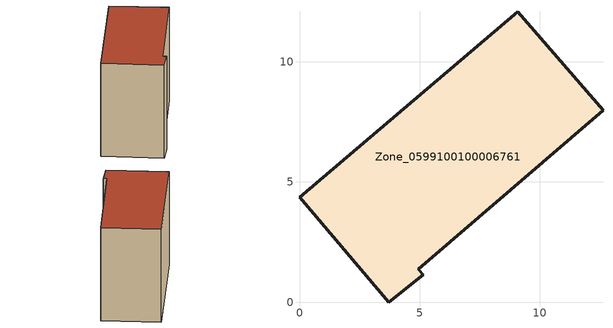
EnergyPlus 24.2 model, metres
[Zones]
Zone_0599100100006761
 floor ground (C_G): 0,4.36 9.07,12.07 12.62,7.99 4.95,1.36 5.14,1.14 3.7,0 z1.82
 wall outside (C_F): 3.7,0 5.14,1.14 4.95,1.36 12.62,7.99 9.07,12.07 0,4.36 3.7,0 z1.82:11.03
 roof outside (C_R): 9.07,12.07 0,4.36 3.7,0 5.14,1.14 4.95,1.36 12.62,7.99 z11.03
[BUILDING]
Pand.0599100100006761: North Axis=0; Terrain=City; Loads Convergence Tolerance Value=0.04; Temperature Convergence Tolerance Value=0.4; Solar Distribution=FullExterior; Maximum Number of Warmup Days=25; Minimum Number of Warmup Days=1
[Site:Location]
Rotterdam.The.Hague.AP_ZH_NLD Design_Conditions: Latitude=51.96; Longitude=4.45; Time Zone=1; Elevation=-4.5
[SITE:GROUNDTEMPERATURE:BUILDINGSURFACE]
18, 18, 18, 18, 18, 18, 18, 18, 18, 18, 18, 18
[MATERIAL] Thermal Absorptance=0.9; Solar Absorptance=0.7; Visible Absorptance=0.7
Name | Roughness | Thickness | Conductivity | Density | Specific Heat
G.TC.2015-2018 | MediumSmooth | 0.15 | 0.0428571 | 540 | 1210
F.TC.2015-2018 | Rough | 0.3 | 0.0666667 | 1920 | 840
R.TC.2015-2018 | MediumRough | 0.2 | 0.0333333 | 1500 | 1000
[CONSTRUCTION]
C_G: G.TC.2015-2018
C_F: F.TC.2015-2018
C_R: R.TC.2015-2018
[ZONE]
Zone_0599100100006761: Type=1; Multiplier=1; Ceiling Height=Autocalculate; Volume=Autocalculate; Floor Area=autocalculate; Part of Total Floor Area=Yes
[ZONEINFILTRATION:DESIGNFLOWRATE]
Infil_Zone_0599100100006761: Zone or ZoneList or Space or SpaceList=Zone_0599100100006761; Schedule=AlwaysOn; Design Flow Rate Calculation Method=Flow/Area; Flow Rate per Floor Area=0.0015; Constant Term Coefficient=1; Temperature Term Coefficient=0; Velocity Term Coefficient=0; Velocity Squared Term Coefficient=0
[HVACTEMPLATE:ZONE:IDEALLOADSAIRSYSTEM]
Zone_0599100100006761: Maximum Heating Supply Air Temperature=50; Minimum Cooling Supply Air Temperature=13; Maximum Heating Supply Air Humidity Ratio=0.0156; Minimum Cooling Supply Air Humidity Ratio=0.0077; Heating Limit=NoLimit; Cooling Limit=NoLimit; Dehumidification Control Type=ConstantSensibleHeatRatio; Cooling Sensible Heat Ratio=0.7; Dehumidification Setpoint=60; Humidification Control Type=None; Humidification Setpoint=30; Outdoor Air Method=None; Outdoor Air Flow Rate per Person=0.00944; Outdoor Air Flow Rate per Zone Floor Area=0; Outdoor Air Flow Rate per Zone=0; Demand Controlled Ventilation Type=None; Outdoor Air Economizer Type=NoEconomizer; Heat Recovery Type=None; Sensible Heat Recovery Effectiveness=0.7; Latent Heat Recovery Effectiveness=0.65
[ZONECONTROL:THERMOSTAT]
ThermostatControl_Zone_0599100100006761: Zone or ZoneList=Zone_0599100100006761; Control Type Schedule=DualSetpointControlType; Control 1=Thermostat_Zone_0599100100006761; Temperature Difference Between Cutout And Setpoint=0
[THERMOSTATSETPOINT:DUALSETPOINT]
Thermostat_Zone_0599100100006761: Heating Setpoint Temperature Schedule=HeatingSetpoint_Zone_0599100100006761; Cooling Setpoint Temperature Schedule=CoolingSetpoint_Zone_0599100100006761
[SCHEDULE:COMPACT]
HeatingSetpoint_Zone_0599100100006761: Through: 12/31, For: AllDays, Until: 24:00, 21
CoolingSetpoint_Zone_0599100100006761: Through: 12/31, For: AllDays, Until: 24:00, 24
DualSetpointControlType: Through: 12/31, For: AllDays, Until: 24:00, 4
AlwaysOn: Through: 12/31, For: AllDays, Until: 24:00, 1
